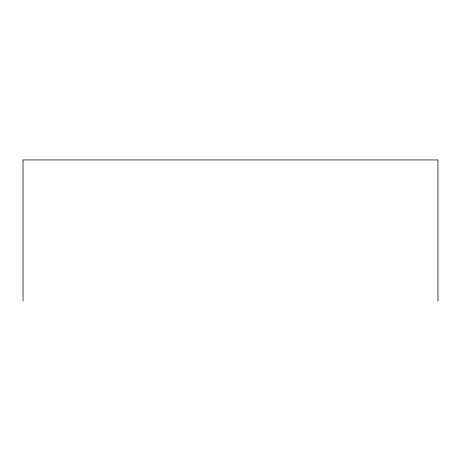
<?xml version="1.0" encoding="UTF-8"?>
<svg xmlns="http://www.w3.org/2000/svg" width="461" height="461" viewBox="0 0 461 461"><rect width="100%" height="100%" fill="white"/><g stroke="black" fill="none" stroke-linecap="round" stroke-linejoin="round"><path stroke-width="0.69" d="M437.95 301.062L437.95 159.938L23.05 159.938L23.05 301.062"/></g></svg>
